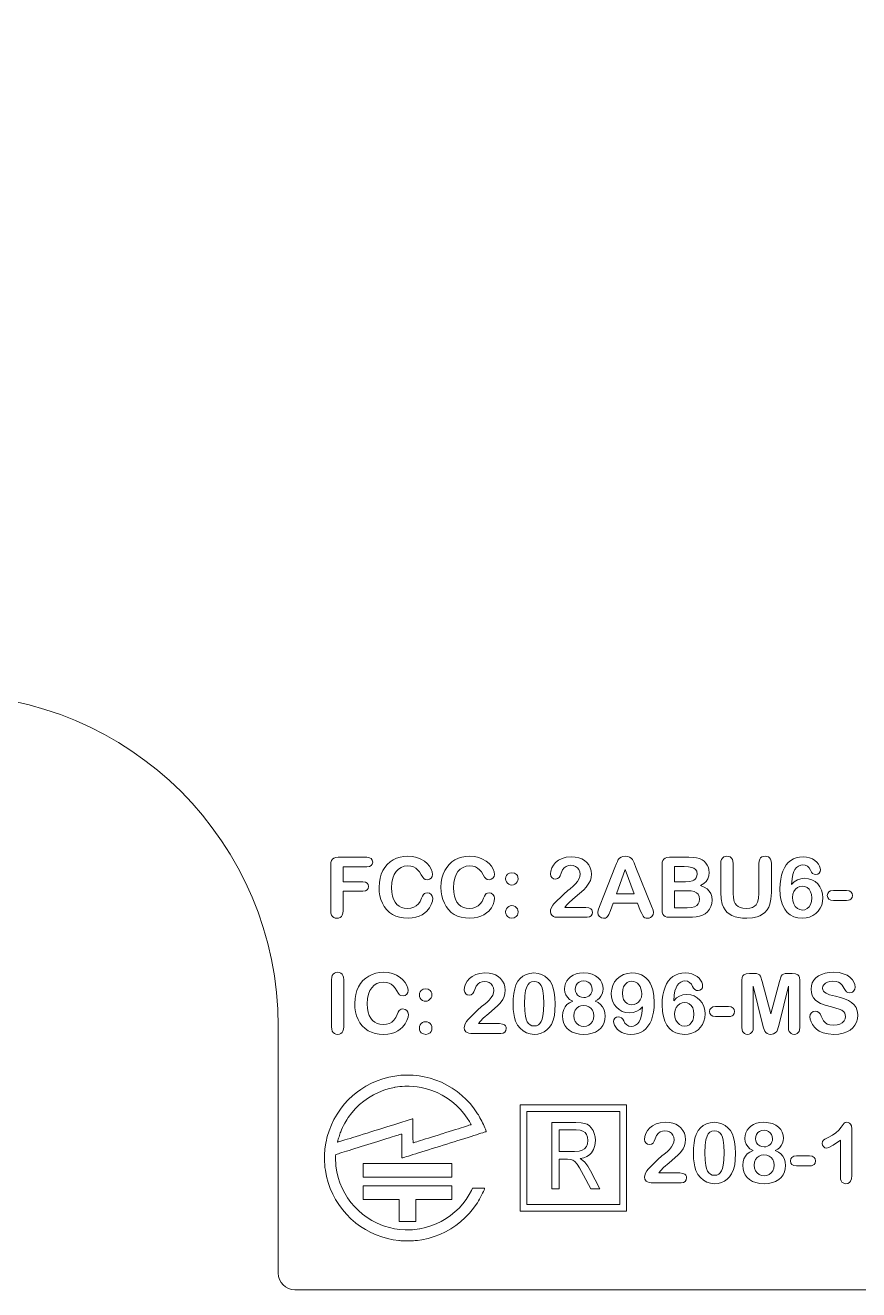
# Model space of a CAD drawing. Header units: millimetres. Extents: x 90 to 318, y -186 to -110.
# Drawn here: x 203.99 to 229.09, y -185.74 to -147.64 of the extents above; entities that cross this region are included whole.
import ezdxf

# ---------------------------------------------------------------- set-up
doc = ezdxf.new("R2010")
doc.units = ezdxf.units.MM
doc.layers.get('0').update_dxf_attribs({"linetype": 'CONTINUOUS', "lineweight": 20})
doc.layers.add('edge', color=6, linetype='CONTINUOUS', lineweight=20)

msp = doc.modelspace()

# ---------------------------------------------------------------- linework, layer by layer
for points in [[(214.28049, -172.996364), (213.564761, -172.996364), (213.564761, -173.446552), (214.162448, -173.446552), (214.240043, -173.457231), (214.289723, -173.48513), (214.321132, -173.52927), (214.332038, -173.587895), (214.320972, -173.646272), (214.289063, -173.690001), (214.239134, -173.717463), (214.162448, -173.72792), (213.564761, -173.72792), (213.564761, -174.317913), (213.558043, -174.392581), (213.540049, -174.447775), (213.512664, -174.488162), (213.474946, -174.518992), (213.431105, -174.537472), (213.379234, -174.543886), (213.326587, -174.5374), (213.28233, -174.518755), (213.244485, -174.487723), (213.217086, -174.447035), (213.199161, -174.392049), (213.192498, -174.318352), (213.192498, -172.934704), (213.198988, -172.859679), (213.216239, -172.804902), (213.246821, -172.761103), (213.290757, -172.731153), (213.345573, -172.714282), (213.419791, -172.707962), (214.28049, -172.707962), (214.361453, -172.718988), (214.412711, -172.747639), (214.445108, -172.792861), (214.456235, -172.851503), (214.44505, -172.911282), (214.412711, -172.956686), (214.361453, -172.985337)], [(216.263803, -173.941254), (216.253738, -174.028692), (216.221048, -174.128649), (216.167871, -174.225897), (216.086959, -174.326156), (216.022086, -174.385365), (215.944794, -174.437824), (215.853512, -174.483436), (215.756966, -174.516146), (215.647347, -174.536686), (215.522575, -174.543886), (215.383034, -174.536822), (215.2622, -174.516849), (215.149302, -174.482004), (215.049086, -174.432878), (214.958294, -174.367594), (214.873121, -174.282412), (214.807074, -174.192527), (214.750792, -174.09139), (214.706753, -173.982842), (214.674955, -173.866076), (214.656143, -173.744074), (214.649675, -173.611746), (214.65716, -173.46712), (214.678688, -173.337257), (214.713203, -173.220359), (214.762496, -173.109134), (214.823201, -173.010916), (214.895433, -172.924373), (214.979077, -172.848852), (215.071394, -172.786609), (215.173283, -172.737088), (215.281067, -172.70155), (215.393866, -172.680064), (215.512683, -172.672791), (215.657108, -172.682992), (215.786839, -172.712493), (215.90418, -172.760388), (216.013107, -172.825802), (216.099841, -172.89807), (216.167303, -172.977239), (216.220502, -173.066641), (216.249693, -173.147389), (216.258857, -173.221788), (216.247654, -173.281806), (216.213575, -173.334884), (216.163372, -173.371677), (216.104105, -173.383794), (216.038964, -173.374452), (215.996834, -173.349832), (215.962466, -173.30859), (215.917809, -173.233987), (215.865298, -173.148929), (215.809759, -173.083328), (215.751186, -173.034282), (215.684491, -172.998417), (215.606681, -172.976089), (215.515211, -172.968227), (215.407212, -172.979298), (215.313758, -173.01118), (215.231772, -173.063583), (215.159325, -173.138476), (215.104727, -173.225783), (215.063353, -173.332868), (215.036558, -173.463735), (215.026884, -173.623176), (215.034199, -173.762708), (215.054447, -173.877856), (215.085576, -173.972468), (215.131708, -174.05978), (215.186961, -174.128033), (215.251539, -174.179977), (215.325734, -174.217476), (215.408856, -174.240478), (215.502901, -174.24845), (215.604602, -174.239285), (215.691708, -174.213139), (215.767013, -174.170854), (215.831383, -174.11286), (215.885684, -174.037781), (215.929899, -173.942573), (215.957336, -173.875032), (215.98848, -173.82464), (216.015204, -173.800053), (216.051821, -173.784452), (216.101687, -173.778698), (216.163548, -173.790369), (216.215993, -173.825409), (216.251738, -173.877398)], [(218.127865, -173.941254), (218.117799, -174.028692), (218.08511, -174.128649), (218.031932, -174.225897), (217.951021, -174.326156), (217.886147, -174.385365), (217.808856, -174.437824), (217.717573, -174.483436), (217.621027, -174.516146), (217.511409, -174.536686), (217.386636, -174.543886), (217.247096, -174.536822), (217.126261, -174.516849), (217.013363, -174.482004), (216.913147, -174.432878), (216.822355, -174.367594), (216.737182, -174.282412), (216.671135, -174.192527), (216.614853, -174.09139), (216.570815, -173.982842), (216.539016, -173.866076), (216.520205, -173.744074), (216.513737, -173.611746), (216.521222, -173.46712), (216.542749, -173.337257), (216.577264, -173.220359), (216.626557, -173.109134), (216.687262, -173.010916), (216.759494, -172.924373), (216.843138, -172.848852), (216.935456, -172.786609), (217.037345, -172.737088), (217.145129, -172.70155), (217.257928, -172.680064), (217.376745, -172.672791), (217.521169, -172.682992), (217.6509, -172.712493), (217.768241, -172.760388), (217.877169, -172.825802), (217.963903, -172.89807), (218.031364, -172.977239), (218.084564, -173.066641), (218.113754, -173.147389), (218.122919, -173.221788), (218.111715, -173.281806), (218.077636, -173.334884), (218.027434, -173.371677), (217.968166, -173.383794), (217.903026, -173.374452), (217.860895, -173.349832), (217.826528, -173.30859), (217.78187, -173.233987), (217.729359, -173.148929), (217.673821, -173.083328), (217.615248, -173.034282), (217.548552, -172.998417), (217.470742, -172.976089), (217.379272, -172.968227), (217.271273, -172.979298), (217.177819, -173.01118), (217.095834, -173.063583), (217.023386, -173.138476), (216.968788, -173.225783), (216.927415, -173.332868), (216.90062, -173.463735), (216.890946, -173.623176), (216.898261, -173.762708), (216.918509, -173.877856), (216.949637, -173.972468), (216.99577, -174.05978), (217.051022, -174.128033), (217.1156, -174.179977), (217.189796, -174.217476), (217.272917, -174.240478), (217.366963, -174.24845), (217.468663, -174.239285), (217.555769, -174.213139), (217.631075, -174.170854), (217.695444, -174.11286), (217.749745, -174.037781), (217.79396, -173.942573), (217.821398, -173.875032), (217.852542, -173.82464), (217.879266, -173.800053), (217.915883, -173.784452), (217.965748, -173.778698), (218.02761, -173.790369), (218.080054, -173.825409), (218.115799, -173.877398)], [(220.24175, -174.220313), (220.877135, -174.220313), (220.966662, -174.231388), (221.025733, -174.26032), (221.054397, -174.290154), (221.07145, -174.325827), (221.07739, -174.36924), (221.067046, -174.42614), (221.036394, -174.473215), (220.987794, -174.504139), (220.912746, -174.51575), (220.007753, -174.51575), (219.947389, -174.509435), (219.899518, -174.491875), (219.861354, -174.463872), (219.821682, -174.406943), (219.808707, -174.341873), (219.81581, -174.294346), (219.84212, -174.223391), (219.878818, -174.1552), (219.915429, -174.107766), (220.210755, -173.815298), (220.334399, -173.705329), (220.39925, -173.65505), (220.493772, -173.581319), (220.566422, -173.511618), (220.626206, -173.437222), (220.667868, -173.36423), (220.694302, -173.288362), (220.702709, -173.216732), (220.693255, -173.142006), (220.66567, -173.077037), (220.621996, -173.022371), (220.564883, -172.981306), (220.498592, -172.955754), (220.425848, -172.947124), (220.350057, -172.956014), (220.284485, -172.981787), (220.226714, -173.024819), (220.175474, -173.087698), (220.134368, -173.188705), (220.101658, -173.265614), (220.068423, -173.316969), (220.024268, -173.350393), (219.959832, -173.362362), (219.901725, -173.351792), (219.855199, -173.320816), (219.824571, -173.273245), (219.813653, -173.207939), (219.822862, -173.122509), (219.852011, -173.029886), (219.899422, -172.942215), (219.966537, -172.861835), (220.05096, -172.794928), (220.159538, -172.740165), (220.28252, -172.706123), (220.433212, -172.693893), (220.558223, -172.701016), (220.664769, -172.721053), (220.755576, -172.752475), (220.837005, -172.799671), (220.90791, -172.861725), (220.966072, -172.936357), (221.010016, -173.022412), (221.037471, -173.11537), (221.046615, -173.211676), (221.03799, -173.312119), (221.012646, -173.404776), (220.970558, -173.491285), (220.890555, -173.607551), (220.815696, -173.688133), (220.551804, -173.910699), (220.383742, -174.056562), (220.298133, -174.145795)], [(222.139077, -172.680623), (222.195058, -172.702136), (222.242208, -172.735957), (222.278589, -172.777534), (222.331895, -172.875903), (222.386739, -173.015598), (222.857701, -174.178768), (222.902252, -174.304708), (222.913205, -174.373197), (222.900435, -174.433341), (222.859899, -174.49058), (222.82168, -174.520342), (222.779342, -174.537901), (222.731415, -174.543886), (222.68959, -174.539764), (222.656017, -174.528279), (222.62703, -174.509915), (222.603261, -174.486074), (222.557978, -174.404851), (222.516652, -174.30879), (222.431362, -174.086664), (221.703433, -174.086664), (221.618254, -174.313626), (221.566411, -174.436335), (221.531205, -174.496076), (221.503549, -174.521569), (221.465082, -174.537847), (221.412064, -174.543886), (221.346272, -174.531242), (221.287756, -174.492559), (221.246919, -174.436627), (221.233901, -174.375615), (221.246321, -174.298459), (221.286987, -174.188659), (221.437978, -173.805296), (221.748056, -173.018016), (221.795427, -172.896786), (221.825352, -172.829546), (221.854888, -172.778743), (221.891428, -172.736167), (221.938419, -172.702136), (221.994333, -172.680584), (222.066134, -172.672791)], [(224.105976, -172.712291), (224.205298, -172.724008), (224.29648, -172.747864), (224.375987, -172.785997), (224.436602, -172.829216), (224.490073, -172.882937), (224.533827, -172.944846), (224.565691, -173.01274), (224.585156, -173.085363), (224.591739, -173.162876), (224.580905, -173.266803), (224.549843, -173.355589), (224.498929, -173.43247), (224.426167, -173.499415), (224.327407, -173.556901), (224.440379, -173.603314), (224.52706, -173.659945), (224.591985, -173.726275), (224.638119, -173.803139), (224.666595, -173.892648), (224.676589, -173.997967), (224.667724, -174.097225), (224.641722, -174.188114), (224.598554, -174.27241), (224.540269, -174.346873), (224.470513, -174.40658), (224.387967, -174.452662), (224.301167, -174.481617), (224.197715, -174.501571), (224.086069, -174.511943), (223.947561, -174.51575), (223.396806, -174.51575), (223.318047, -174.508557), (223.26243, -174.489647), (223.223918, -174.461344), (223.196783, -174.421637), (223.178739, -174.365857), (223.171931, -174.288677), (223.171931, -174.234382), (223.171931, -173.446552), (223.171931, -172.935034), (223.178969, -172.856312), (223.197503, -172.800338), (223.225237, -172.761268), (223.26433, -172.73344), (223.319683, -172.71495), (223.396806, -172.707962), (223.980754, -172.707962)], [(224.940591, -173.76452), (224.940591, -172.897665), (224.947096, -172.824618), (224.964609, -172.769919), (224.991369, -172.729284), (225.028437, -172.698107), (225.072256, -172.679341), (225.124909, -172.672791), (225.179984, -172.679437), (225.224924, -172.698296), (225.262076, -172.729284), (225.288837, -172.769988), (225.30635, -172.824762), (225.312854, -172.897885), (225.312854, -173.785402), (225.322033, -173.929575), (225.346376, -174.036985), (225.374844, -174.099731), (225.414132, -174.151249), (225.464969, -174.193056), (225.524426, -174.222093), (225.602478, -174.241324), (225.704021, -174.24845), (225.81076, -174.240028), (225.893081, -174.21717), (225.956169, -174.182248), (226.003854, -174.135793), (226.049397, -174.055587), (226.080009, -173.944424), (226.091561, -173.792766), (226.091561, -172.897885), (226.098032, -172.823872), (226.115364, -172.769001), (226.14168, -172.728734), (226.1784, -172.697968), (226.222397, -172.679332), (226.275879, -172.672791), (226.329352, -172.679279), (226.373946, -172.697856), (226.411727, -172.728625), (226.439154, -172.768992), (226.457129, -172.823865), (226.463824, -172.897775), (226.463824, -173.765179), (226.452456, -173.968216), (226.422388, -174.119527), (226.386931, -174.209779), (226.335234, -174.2927), (226.265987, -174.36935), (226.196554, -174.424454), (226.120159, -174.468601), (226.035947, -174.502121), (225.898774, -174.532778), (225.72985, -174.543886), (225.591041, -174.538366), (225.472189, -174.522879), (225.370776, -174.498823), (225.274035, -174.462039), (225.192767, -174.41536), (225.124909, -174.359019), (225.068102, -174.291584), (225.021456, -174.211473), (224.985105, -174.116779), (224.952562, -173.961432)], [(227.52514, -172.701206), (227.61748, -172.722242), (227.699974, -172.756212), (227.776274, -172.802869), (227.836242, -172.854463), (227.882093, -172.911074), (227.917533, -172.974871), (227.937265, -173.033686), (227.943533, -173.088907), (227.934008, -173.138096), (227.904405, -173.183759), (227.860222, -173.21553), (227.804717, -173.226294), (227.754303, -173.217876), (227.706788, -173.192002), (227.668127, -173.151859), (227.640403, -173.09704), (227.604037, -173.029894), (227.551816, -172.978009), (227.486929, -172.944458), (227.411352, -172.933056), (227.34839, -172.942094), (227.283308, -172.970535), (227.224753, -173.014243), (227.175597, -173.071761), (227.140653, -173.137033), (227.110102, -173.229664), (227.085951, -173.357256), (227.070963, -173.528544), (227.154769, -173.447161), (227.247477, -173.389069), (227.350999, -173.353362), (227.469054, -173.341039), (227.583188, -173.352185), (227.686235, -173.384783), (227.779591, -173.437699), (227.860771, -173.50931), (227.926761, -173.596517), (227.976506, -173.699563), (228.007035, -173.811208), (228.017282, -173.928394), (228.008184, -174.041898), (227.981526, -174.14636), (227.937488, -174.243504), (227.877165, -174.331119), (227.80336, -174.404406), (227.714812, -174.464532), (227.616899, -174.508119), (227.509795, -174.534735), (227.391568, -174.543886), (227.25626, -174.532046), (227.137802, -174.497989), (227.033044, -174.44255), (226.942366, -174.366349), (226.865588, -174.267789), (226.802455, -174.143157), (226.759997, -174.008772), (226.743859, -173.914436), (226.732663, -173.848988), (226.72288, -173.659446), (226.728619, -173.504634), (226.745019, -173.366461), (226.771021, -173.24322), (226.809464, -173.123358), (226.855783, -173.022638), (226.909286, -172.938551), (226.974484, -172.863696), (227.0472, -172.803146), (227.128116, -172.755772), (227.215877, -172.721985), (227.313003, -172.701118), (227.421134, -172.693893)], [(218.461439, -173.357965), (218.468126, -173.301504), (218.486862, -173.256727), (218.517273, -173.220908), (218.578305, -173.184579), (218.651802, -173.172218), (218.723149, -173.184655), (218.783364, -173.221568), (218.813475, -173.257703), (218.831966, -173.302319), (218.838538, -173.357965), (218.832188, -173.402315), (218.812799, -173.444741), (218.778418, -173.486559), (218.735749, -173.519972), (218.692755, -173.538852), (218.648175, -173.545031), (218.599496, -173.538789), (218.556098, -173.520382), (218.516504, -173.488977), (218.485569, -173.448872), (218.467522, -173.405655)], [(221.801912, -173.805296), (222.330466, -173.805296), (222.063716, -173.07352)], [(223.544084, -173.446552), (223.875021, -173.446552), (224.002992, -173.439232), (224.084398, -173.421163), (224.129468, -173.399196), (224.166547, -173.36739), (224.196615, -173.324553), (224.219255, -173.271303), (224.22695, -173.211236), (224.21504, -173.128075), (224.182996, -173.0712), (224.131109, -173.033403), (224.065273, -173.011131), (223.970134, -172.995403), (223.836992, -172.989329), (223.544084, -172.989329)], [(223.544084, -174.234382), (223.932833, -174.234382), (224.060026, -174.224665), (224.152085, -174.199028), (224.217422, -174.16109), (224.262215, -174.111893), (224.289673, -174.04971), (224.299491, -173.97038), (224.288059, -173.88552), (224.256447, -173.822072), (224.204859, -173.774631), (224.138648, -173.743332), (224.046436, -173.721962), (223.920523, -173.713851), (223.544084, -173.713851)], [(227.099979, -173.914436), (227.110081, -174.021217), (227.138787, -174.111414), (227.185159, -174.18833), (227.248173, -174.250105), (227.318436, -174.285669), (227.398932, -174.297689), (227.475896, -174.286575), (227.542538, -174.253883), (227.601715, -174.197562), (227.644961, -174.126702), (227.672203, -174.040182), (227.681949, -173.934), (227.671935, -173.828153), (227.64414, -173.743527), (227.598672, -173.672366), (227.540935, -173.622077), (227.47221, -173.590709), (227.396514, -173.580202), (227.323358, -173.59007), (227.252533, -173.620209), (227.191209, -173.668563), (227.141964, -173.736163), (227.110913, -173.816869)], [(228.72213, -174.009288), (228.333491, -174.009288), (228.251187, -173.997799), (228.196434, -173.967302), (228.161227, -173.919466), (228.149283, -173.858712), (228.161027, -173.796741), (228.195225, -173.748912), (228.249272, -173.718458), (228.333491, -173.706817), (228.72213, -173.706817), (228.806331, -173.718462), (228.860286, -173.748912), (228.89457, -173.79675), (228.906338, -173.858712), (228.894802, -173.919621), (228.861055, -173.967302), (228.828255, -173.989335), (228.783237, -174.003856)], [(218.651802, -174.543886), (218.579378, -174.531176), (218.517823, -174.493328), (218.487123, -174.456218), (218.468191, -174.410047), (218.461439, -174.352095), (218.467479, -174.30297), (218.485222, -174.259305), (218.515295, -174.219654), (218.554097, -174.188696), (218.59784, -174.170338), (218.648175, -174.16404), (218.69847, -174.170229), (218.742802, -174.188355), (218.782704, -174.218994), (218.813869, -174.258405), (218.832261, -174.30225), (218.838538, -174.352095), (218.831887, -174.409296), (218.813163, -174.455338), (218.782704, -174.492778), (218.721992, -174.531136)], [(213.21459, -177.817803), (213.21459, -176.397665), (213.221156, -176.324667), (213.238845, -176.269965), (213.265918, -176.229284), (213.303359, -176.19802), (213.347037, -176.179293), (213.398908, -176.172791), (213.452381, -176.179279), (213.496975, -176.197856), (213.534756, -176.228625), (213.562187, -176.26899), (213.580159, -176.323831), (213.586853, -176.397665), (213.586853, -177.817803), (213.580176, -177.891642), (213.562214, -177.946735), (213.534756, -177.987503), (213.496934, -178.018599), (213.452341, -178.037344), (213.398908, -178.043886), (213.34793, -178.037382), (213.304431, -178.018532), (213.266577, -177.986843), (213.239104, -177.945704), (213.221212, -177.890748)], [(215.530488, -177.441254), (215.520423, -177.528692), (215.487734, -177.628649), (215.434556, -177.725897), (215.353644, -177.826156), (215.288771, -177.885365), (215.211479, -177.937824), (215.120197, -177.983436), (215.023651, -178.016146), (214.914032, -178.036686), (214.78926, -178.043886), (214.64972, -178.036822), (214.528885, -178.016849), (214.415987, -177.982004), (214.315771, -177.932878), (214.224979, -177.867594), (214.139806, -177.782412), (214.073759, -177.692527), (214.017477, -177.59139), (213.973438, -177.482842), (213.94164, -177.366076), (213.922829, -177.244074), (213.916361, -177.111746), (213.923846, -176.96712), (213.945373, -176.837257), (213.979888, -176.720359), (214.029181, -176.609134), (214.089886, -176.510916), (214.162118, -176.424373), (214.245762, -176.348852), (214.33808, -176.286609), (214.439969, -176.237088), (214.547752, -176.20155), (214.660551, -176.180064), (214.779368, -176.172791), (214.923793, -176.182992), (215.053524, -176.212493), (215.170865, -176.260388), (215.279793, -176.325802), (215.366527, -176.39807), (215.433988, -176.477239), (215.487188, -176.566641), (215.516378, -176.647389), (215.525543, -176.721788), (215.514339, -176.781806), (215.48026, -176.834884), (215.430058, -176.871677), (215.37079, -176.883794), (215.30565, -176.874452), (215.263519, -176.849832), (215.229152, -176.80859), (215.184494, -176.733987), (215.131983, -176.648929), (215.076444, -176.583328), (215.017872, -176.534282), (214.951176, -176.498417), (214.873366, -176.476089), (214.781896, -176.468227), (214.673897, -176.479298), (214.580443, -176.51118), (214.498457, -176.563583), (214.42601, -176.638476), (214.371412, -176.725783), (214.330038, -176.832868), (214.303244, -176.963735), (214.293569, -177.123176), (214.300885, -177.262708), (214.321133, -177.377856), (214.352261, -177.472468), (214.398393, -177.55978), (214.453646, -177.628033), (214.518224, -177.679977), (214.59242, -177.717476), (214.675541, -177.740478), (214.769586, -177.74845), (214.871287, -177.739285), (214.958393, -177.713139), (215.033698, -177.670854), (215.098068, -177.61286), (215.152369, -177.537781), (215.196584, -177.442573), (215.224022, -177.375032), (215.255166, -177.32464), (215.28189, -177.300053), (215.318507, -177.284452), (215.368372, -177.278698), (215.430234, -177.290369), (215.482678, -177.325409), (215.518423, -177.377398)], [(217.644374, -177.720313), (218.279759, -177.720313), (218.369286, -177.731388), (218.428357, -177.76032), (218.457021, -177.790154), (218.474074, -177.825827), (218.480014, -177.86924), (218.46967, -177.92614), (218.439018, -177.973215), (218.390418, -178.004139), (218.31537, -178.01575), (217.410377, -178.01575), (217.350013, -178.009435), (217.302141, -177.991875), (217.263978, -177.963872), (217.224305, -177.906943), (217.211331, -177.841873), (217.218434, -177.794346), (217.244743, -177.723391), (217.281442, -177.6552), (217.318053, -177.607766), (217.613379, -177.315298), (217.737023, -177.205329), (217.801874, -177.15505), (217.896396, -177.081319), (217.969046, -177.011618), (218.02883, -176.937222), (218.070492, -176.86423), (218.096926, -176.788362), (218.105333, -176.716732), (218.095879, -176.642006), (218.068294, -176.577037), (218.02462, -176.522371), (217.967507, -176.481306), (217.901216, -176.455754), (217.828472, -176.447124), (217.752681, -176.456014), (217.687109, -176.481787), (217.629338, -176.524819), (217.578098, -176.587698), (217.536992, -176.688705), (217.504281, -176.765614), (217.471047, -176.816969), (217.426891, -176.850393), (217.362456, -176.862362), (217.304349, -176.851792), (217.257823, -176.820816), (217.227195, -176.773245), (217.216277, -176.707939), (217.225486, -176.622509), (217.254635, -176.529886), (217.302046, -176.442215), (217.369161, -176.361835), (217.453584, -176.294928), (217.562161, -176.240165), (217.685143, -176.206123), (217.835836, -176.193893), (217.960847, -176.201016), (218.067393, -176.221053), (218.1582, -176.252475), (218.239628, -176.299671), (218.310534, -176.361725), (218.368696, -176.436357), (218.41264, -176.522412), (218.440095, -176.61537), (218.449239, -176.711676), (218.440614, -176.812119), (218.41527, -176.904776), (218.373182, -176.991285), (218.293179, -177.107551), (218.21832, -177.188133), (217.954428, -177.410699), (217.786366, -177.556562), (217.700757, -177.645795)], [(219.435971, -176.204584), (219.543936, -176.235329), (219.641544, -176.286333), (219.726385, -176.356449), (219.797724, -176.443784), (219.859375, -176.553516), (219.896906, -176.653882), (219.926426, -176.779868), (219.945986, -176.936363), (219.953128, -177.128782), (219.946426, -177.324574), (219.928398, -177.477744), (219.892797, -177.61838), (219.837064, -177.742845), (219.774454, -177.832937), (219.702086, -177.906627), (219.619334, -177.965521), (219.527593, -178.00884), (219.4292, -178.034981), (219.322469, -178.043886), (219.200537, -178.031959), (219.08899, -177.996887), (218.985377, -177.938263), (218.895285, -177.860011), (218.820658, -177.763497), (218.760942, -177.646125), (218.728261, -177.539816), (218.704778, -177.418832), (218.691589, -177.291827), (218.686973, -177.149774), (218.687996, -177.113944), (218.692171, -176.967677), (218.706647, -176.813452), (218.733047, -176.669616), (218.768306, -176.555825), (218.825938, -176.444874), (218.896516, -176.35611), (218.980431, -176.286547), (219.077067, -176.235932), (219.186828, -176.204754), (219.312687, -176.193893)], [(220.945973, -176.20406), (221.062552, -176.232362), (221.166458, -176.279106), (221.248189, -176.338424), (221.313462, -176.411281), (221.358428, -176.491308), (221.385307, -176.578634), (221.394368, -176.671999), (221.387218, -176.751373), (221.366317, -176.823409), (221.33172, -176.889619), (221.284949, -176.948144), (221.225761, -176.999052), (221.152458, -177.042613), (221.24389, -177.087986), (221.31941, -177.146477), (221.380457, -177.21797), (221.424154, -177.299581), (221.450431, -177.389942), (221.459545, -177.492691), (221.450964, -177.594123), (221.425782, -177.687511), (221.384037, -177.774499), (221.326743, -177.851762), (221.253625, -177.917539), (221.16257, -177.972445), (221.062873, -178.011151), (220.949209, -178.035388), (220.819103, -178.043886), (220.68399, -178.035281), (220.568026, -178.010942), (220.468273, -177.972445), (220.377191, -177.917569), (220.304515, -177.852214), (220.248015, -177.775818), (220.207004, -177.689667), (220.182192, -177.596655), (220.173716, -177.495109), (220.174506, -177.485767), (220.182886, -177.386633), (220.208897, -177.294514), (220.250591, -177.215734), (220.308326, -177.148095), (220.383938, -177.090409), (220.480583, -177.042613), (220.388697, -176.988229), (220.320822, -176.924824), (220.273211, -176.851891), (220.244108, -176.767536), (220.236093, -176.689584), (220.233946, -176.668701), (220.241394, -176.587844), (220.263674, -176.510328), (220.301431, -176.434924), (220.352425, -176.367769), (220.417785, -176.309424), (220.499487, -176.259509), (220.588748, -176.22386), (220.689678, -176.20165), (220.804375, -176.193893)], [(222.370144, -176.200691), (222.464405, -176.220313), (222.549515, -176.252035), (222.628398, -176.296633), (222.698214, -176.352683), (222.759771, -176.420966), (222.810503, -176.498037), (222.854334, -176.590161), (222.890673, -176.699586), (222.924378, -176.873734), (222.936396, -177.079542), (222.930593, -177.237118), (222.914133, -177.375563), (222.888255, -177.496978), (222.849829, -177.614802), (222.802891, -177.715394), (222.748011, -177.800877), (222.681555, -177.876894), (222.608208, -177.937446), (222.527313, -177.983876), (222.439731, -178.016645), (222.343018, -178.036884), (222.235614, -178.043886), (222.129948, -178.03658), (222.037467, -178.015699), (221.956115, -177.982227), (221.880957, -177.936075), (221.82133, -177.884885), (221.775204, -177.828574), (221.739452, -177.765103), (221.719543, -177.706473), (221.713215, -177.65129), (221.722826, -177.601095), (221.752343, -177.555889), (221.796481, -177.524547), (221.852031, -177.513904), (221.904523, -177.521828), (221.951169, -177.545448), (221.988858, -177.583462), (222.017554, -177.63964), (222.053209, -177.707096), (222.106031, -177.759441), (222.17172, -177.793373), (222.245396, -177.804724), (222.312466, -177.795869), (222.376518, -177.769003), (222.433316, -177.726329), (222.48225, -177.667557), (222.527497, -177.574327), (222.564186, -177.428637), (222.586884, -177.211653), (222.505178, -177.289991), (222.411029, -177.348161), (222.305971, -177.384328), (222.187694, -177.39674), (222.074486, -177.385332), (221.970403, -177.351678), (221.876201, -177.297516), (221.795867, -177.225722), (221.731092, -177.138728), (221.68266, -177.037007), (221.653057, -176.926852), (221.643093, -176.810594), (221.643818, -176.802571), (221.654319, -176.686339), (221.687606, -176.569563), (221.742088, -176.462573), (221.815101, -176.371617), (221.905298, -176.297305), (222.012388, -176.240825), (222.131047, -176.205953), (222.26518, -176.193893)], [(223.976389, -176.201206), (224.068729, -176.222242), (224.151223, -176.256212), (224.227524, -176.302869), (224.287491, -176.354463), (224.333343, -176.411074), (224.368782, -176.474871), (224.388514, -176.533686), (224.394782, -176.588907), (224.385257, -176.638096), (224.355654, -176.683759), (224.311472, -176.71553), (224.255966, -176.726294), (224.205552, -176.717876), (224.158037, -176.692002), (224.119376, -176.651859), (224.091652, -176.59704), (224.055287, -176.529894), (224.003065, -176.478009), (223.938178, -176.444458), (223.862601, -176.433056), (223.799639, -176.442094), (223.734557, -176.470535), (223.676002, -176.514243), (223.626846, -176.571761), (223.591902, -176.637033), (223.561352, -176.729664), (223.537201, -176.857256), (223.522212, -177.028544), (223.606018, -176.947161), (223.698726, -176.889069), (223.802248, -176.853362), (223.920303, -176.841039), (224.034437, -176.852185), (224.137484, -176.884783), (224.23084, -176.937699), (224.31202, -177.00931), (224.378011, -177.096517), (224.427755, -177.199563), (224.458284, -177.311208), (224.468531, -177.428394), (224.459433, -177.541898), (224.432775, -177.64636), (224.388737, -177.743504), (224.328414, -177.831119), (224.254609, -177.904406), (224.166061, -177.964532), (224.068148, -178.008119), (223.961044, -178.034735), (223.842817, -178.043886), (223.707509, -178.032046), (223.589051, -177.997989), (223.484293, -177.94255), (223.393616, -177.866349), (223.316838, -177.767789), (223.253704, -177.643157), (223.211246, -177.508772), (223.195108, -177.414436), (223.183912, -177.348988), (223.174129, -177.159446), (223.179868, -177.004634), (223.196268, -176.866461), (223.22227, -176.74322), (223.260713, -176.623358), (223.307032, -176.522638), (223.360536, -176.438551), (223.425734, -176.363696), (223.498449, -176.303146), (223.579365, -176.255772), (223.667126, -176.221985), (223.764252, -176.201118), (223.872383, -176.193893)], [(226.199382, -177.739108), (225.913838, -176.591325), (225.917355, -177.834069), (225.911316, -177.902188), (225.895054, -177.953255), (225.870204, -177.99124), (225.835815, -178.020248), (225.794866, -178.037757), (225.745347, -178.043886), (225.697442, -178.037904), (225.657042, -178.02067), (225.622359, -177.991899), (225.597275, -177.954318), (225.580801, -177.903188), (225.574658, -177.834289), (225.574658, -176.411404), (225.582991, -176.334516), (225.604632, -176.283154), (225.637306, -176.249947), (225.707114, -176.219391), (225.805577, -176.207962), (225.918784, -176.207962), (226.01435, -176.213571), (226.06848, -176.226756), (226.10921, -176.252684), (226.138053, -176.294021), (226.188941, -176.450751), (226.447448, -177.4218), (226.705954, -176.450751), (226.756732, -176.294021), (226.785643, -176.252672), (226.826305, -176.226756), (226.880545, -176.21357), (226.976221, -176.207962), (227.089318, -176.207962), (227.187862, -176.219398), (227.257589, -176.249947), (227.290327, -176.283164), (227.312003, -176.334528), (227.320347, -176.411404), (227.320347, -177.834289), (227.314306, -177.902407), (227.298041, -177.953432), (227.273196, -177.99135), (227.238787, -178.020229), (227.197464, -178.037736), (227.14713, -178.043886), (227.100075, -178.037874), (227.060055, -178.020471), (227.025351, -177.99124), (227.00019, -177.953209), (226.98375, -177.902139), (226.97765, -177.834069), (226.981167, -176.591325), (226.695623, -177.739108), (226.649351, -177.903752), (226.624292, -177.953177), (226.582416, -178.000142), (226.526684, -178.03216), (226.447558, -178.043886), (226.386162, -178.036493), (226.337428, -178.01575), (226.297148, -177.983513), (226.267416, -177.944089), (226.228288, -177.848028)], [(229.065377, -177.46939), (229.055731, -177.576407), (229.027458, -177.674196), (228.980527, -177.764717), (228.916804, -177.844233), (228.835084, -177.912475), (228.732681, -177.969807), (228.621579, -178.009783), (228.493715, -178.035001), (228.34624, -178.043886), (228.169976, -178.031475), (228.024469, -177.996895), (227.904295, -177.94288), (227.826853, -177.888791), (227.760069, -177.824176), (227.703161, -177.74823), (227.658775, -177.664423), (227.63379, -177.585898), (227.625785, -177.511046), (227.63758, -177.44816), (227.672936, -177.394982), (227.725912, -177.358946), (227.792847, -177.346622), (227.847799, -177.356174), (227.892755, -177.384211), (227.928978, -177.428227), (227.962217, -177.495109), (227.999124, -177.576381), (228.035966, -177.638101), (228.082639, -177.68946), (228.147414, -177.732513), (228.225958, -177.759369), (228.336349, -177.769553), (228.441428, -177.760444), (228.527284, -177.735011), (228.597713, -177.694814), (228.654745, -177.639238), (228.687186, -177.578075), (228.69806, -177.508738), (228.69171, -177.452031), (228.673646, -177.404931), (228.644094, -177.365306), (228.58352, -177.317464), (228.50396, -177.280786), (228.272931, -177.218248), (228.087064, -177.166486), (227.94661, -177.111526), (227.863566, -177.064784), (227.794438, -177.00912), (227.737673, -176.944244), (227.695618, -176.87004), (227.669495, -176.783223), (227.660297, -176.680791), (227.669605, -176.583373), (227.696834, -176.495201), (227.742069, -176.414261), (227.803022, -176.344137), (227.880882, -176.284543), (227.978374, -176.235329), (228.083202, -176.201606), (228.203374, -176.180296), (228.341294, -176.172791), (228.50151, -176.183887), (228.629586, -176.214336), (228.74342, -176.263968), (228.83171, -176.324575), (228.903103, -176.397134), (228.949422, -176.469106), (228.977726, -176.545392), (228.986682, -176.617044), (228.975096, -176.679836), (228.939531, -176.737065), (228.905256, -176.766943), (228.866613, -176.784486), (228.822038, -176.790481), (228.763524, -176.781885), (228.724658, -176.758937), (228.692719, -176.7212), (228.652887, -176.656282), (228.597336, -176.562828), (228.535834, -176.497023), (228.486916, -176.467723), (228.416304, -176.44774), (228.316675, -176.44009), (228.224951, -176.447635), (228.150858, -176.468558), (228.090921, -176.50131), (228.041697, -176.546941), (228.014382, -176.595196), (228.005412, -176.648038), (228.012807, -176.697864), (228.034318, -176.739483), (228.067822, -176.774626), (228.114332, -176.806088), (228.218196, -176.850052), (228.392622, -176.896653), (228.54124, -176.935084), (228.669044, -176.975458), (228.786599, -177.024715), (228.88018, -177.080531), (228.957873, -177.150589), (229.016357, -177.237152), (229.042695, -177.302165), (229.059428, -177.378832)], [(215.864063, -176.857965), (215.87075, -176.801504), (215.889485, -176.756727), (215.919897, -176.720908), (215.980929, -176.684579), (216.054426, -176.672218), (216.125773, -176.684655), (216.185987, -176.721568), (216.216098, -176.757703), (216.234589, -176.802319), (216.241162, -176.857965), (216.234811, -176.902315), (216.215423, -176.944741), (216.181041, -176.986559), (216.138373, -177.019972), (216.095379, -177.038852), (216.050799, -177.045031), (216.00212, -177.038789), (215.958722, -177.020382), (215.919128, -176.988977), (215.888193, -176.948872), (215.870146, -176.905655)], [(219.032198, -177.113944), (219.039709, -177.335278), (219.059126, -177.493241), (219.083131, -177.589828), (219.11357, -177.662379), (219.149142, -177.715697), (219.195737, -177.757031), (219.25173, -177.781929), (219.320051, -177.790655), (219.390697, -177.781525), (219.447837, -177.755588), (219.494696, -177.71262), (219.530359, -177.657411), (219.560374, -177.584055), (219.583503, -177.488295), (219.601993, -177.330599), (219.609222, -177.104052), (219.601707, -176.888738), (219.582294, -176.735306), (219.558319, -176.641701), (219.527863, -176.571369), (219.492168, -176.519664), (219.445733, -176.479977), (219.388635, -176.455721), (219.317633, -176.447124), (219.243339, -176.45742), (219.183404, -176.486804), (219.134289, -176.536082), (219.094956, -176.6099), (219.063424, -176.721306), (219.040925, -176.88425)], [(220.558179, -176.689584), (220.56634, -176.756099), (220.589994, -176.813231), (220.62962, -176.863241), (220.681005, -176.90121), (220.741639, -176.924365), (220.814157, -176.932484), (220.869519, -176.927744), (220.917912, -176.914129), (220.96165, -176.891933), (220.997926, -176.863241), (221.027323, -176.827827), (221.049363, -176.785975), (221.062919, -176.739591), (221.067608, -176.687166), (221.05937, -176.617585), (221.035405, -176.556924), (220.996872, -176.505449), (220.945169, -176.466139), (220.883705, -176.441574), (220.811629, -176.433056), (220.738609, -176.441495), (220.678311, -176.465488), (220.627861, -176.504827), (220.589626, -176.55638), (220.566336, -176.617092)], [(221.977217, -176.802571), (221.987035, -176.908185), (222.014324, -176.993015), (222.057451, -177.061407), (222.116337, -177.115306), (222.182988, -177.146819), (222.260234, -177.157578), (222.33332, -177.147815), (222.404105, -177.11801), (222.465846, -177.070106), (222.515993, -177.002935), (222.547939, -176.922393), (222.559187, -176.824663), (222.553358, -176.743567), (222.536546, -176.671229), (222.508981, -176.604765), (222.473238, -176.54967), (222.428357, -176.50383), (222.375968, -176.469326), (222.317373, -176.447487), (222.25287, -176.44009), (222.180687, -176.450888), (222.116392, -176.48308), (222.057451, -176.539338), (222.014268, -176.609595), (221.986998, -176.695952)], [(223.551228, -177.414436), (223.56133, -177.521217), (223.590036, -177.611414), (223.636408, -177.68833), (223.699422, -177.750105), (223.769685, -177.785669), (223.850181, -177.797689), (223.927145, -177.786575), (223.993787, -177.753883), (224.052964, -177.697562), (224.09621, -177.626702), (224.123452, -177.540182), (224.133198, -177.434), (224.123185, -177.328153), (224.095389, -177.243527), (224.049922, -177.172366), (223.992184, -177.122077), (223.923459, -177.090709), (223.847763, -177.080202), (223.774607, -177.09007), (223.703782, -177.120209), (223.642459, -177.168563), (223.593213, -177.236163), (223.562162, -177.316869)], [(220.517622, -177.485767), (220.527839, -177.576659), (220.557079, -177.653269), (220.60408, -177.717812), (220.664681, -177.765266), (220.73607, -177.794702), (220.816575, -177.804724), (220.898089, -177.794509), (220.969679, -177.764607), (221.030126, -177.716596), (221.076621, -177.65151), (221.105461, -177.574355), (221.115529, -177.483239), (221.105395, -177.392582), (221.076621, -177.317606), (221.029837, -177.255216), (220.967261, -177.209345), (220.893419, -177.181286), (220.809211, -177.171646), (220.729951, -177.181098), (220.66153, -177.208498), (220.601373, -177.254298), (220.556155, -177.314324), (220.52782, -177.389964)], [(225.173379, -177.509288), (224.78474, -177.509288), (224.702436, -177.497799), (224.647683, -177.467302), (224.612477, -177.419466), (224.600532, -177.358712), (224.612276, -177.296741), (224.646474, -177.248912), (224.700521, -177.218458), (224.78474, -177.206817), (225.173379, -177.206817), (225.257581, -177.218462), (225.311535, -177.248912), (225.345819, -177.29675), (225.357587, -177.358712), (225.346051, -177.419621), (225.312305, -177.467302), (225.279505, -177.489335), (225.234486, -177.503856)], [(216.054426, -178.043886), (215.982002, -178.031176), (215.920447, -177.993328), (215.889747, -177.956218), (215.870815, -177.910047), (215.864063, -177.852095), (215.870102, -177.80297), (215.887846, -177.759305), (215.917919, -177.719654), (215.956721, -177.688696), (216.000464, -177.670338), (216.050799, -177.66404), (216.101094, -177.670229), (216.145426, -177.688355), (216.185328, -177.718994), (216.216493, -177.758405), (216.234885, -177.80225), (216.241162, -177.852095), (216.234511, -177.909296), (216.215787, -177.955338), (216.185328, -177.992778), (216.124616, -178.031136)], [(215.672051, -179.274057), (215.85692, -179.293332), (216.00393, -179.318692), (216.182704, -179.362157), (216.357265, -179.41876), (216.526878, -179.487987), (216.690812, -179.56932), (216.848332, -179.662244), (216.998705, -179.766241), (217.141198, -179.880796), (217.275077, -180.005393), (217.399611, -180.139515), (217.514064, -180.282646), (217.617705, -180.434269), (217.640297, -180.470888), (217.663504, -180.510803), (217.688396, -180.556325), (217.714255, -180.605876), (217.740361, -180.65788), (217.765994, -180.710758), (217.790436, -180.762934), (217.812965, -180.812831), (217.832864, -180.858871), (217.849413, -180.899477), (217.861892, -180.933072), (217.869581, -180.958078), (217.871762, -180.972918), (217.870676, -180.975935), (217.863644, -180.978391), (217.84395, -180.984792), (217.812401, -180.994887), (217.769804, -181.008423), (217.716966, -181.025147), (217.654692, -181.044807), (217.58379, -181.067151), (217.505066, -181.091926), (217.419327, -181.11888), (217.327379, -181.147761), (217.230029, -181.178316), (217.128084, -181.210293), (217.02235, -181.24344), (216.913634, -181.277503), (216.802743, -181.312232), (216.690482, -181.347373), (216.577659, -181.382674), (216.465081, -181.417882), (216.353553, -181.452746), (216.243883, -181.487013), (216.136877, -181.520431), (216.033342, -181.552746), (215.934084, -181.583708), (215.83991, -181.613063), (215.751627, -181.640559), (215.670041, -181.665944), (215.595959, -181.688965), (215.530187, -181.709371), (215.473532, -181.726908), (215.426801, -181.741324), (215.3908, -181.752367), (215.366337, -181.759785), (215.354216, -181.763325), (215.353235, -181.76357), (215.337365, -181.766867), (215.337365, -181.406311), (215.337291, -181.321766), (215.337054, -181.250432), (215.336634, -181.191413), (215.336009, -181.143816), (215.335158, -181.106743), (215.334059, -181.079301), (215.332692, -181.060594), (215.331034, -181.049726), (215.329066, -181.045802), (215.328796, -181.045756), (215.320801, -181.047824), (215.300296, -181.05384), (215.268192, -181.063518), (215.225401, -181.076573), (215.172833, -181.092718), (215.1114, -181.11167), (215.042013, -181.133143), (214.965584, -181.15685), (214.883023, -181.182508), (214.795243, -181.209831), (214.703153, -181.238533), (214.607666, -181.26833), (214.509692, -181.298935), (214.410144, -181.330064), (214.309931, -181.361432), (214.209966, -181.392752), (214.11116, -181.42374), (214.014423, -181.454111), (213.920668, -181.483578), (213.830805, -181.511858), (213.745745, -181.538664), (213.666401, -181.563711), (213.593683, -181.586714), (213.528502, -181.607388), (213.47177, -181.625447), (213.424397, -181.640606), (213.387296, -181.652579), (213.361377, -181.661083), (213.347552, -181.66583), (213.34545, -181.666714), (213.342741, -181.676394), (213.340893, -181.697869), (213.339866, -181.728855), (213.339622, -181.767069), (213.340121, -181.810226), (213.341323, -181.856043), (213.343191, -181.902237), (213.345684, -181.946523), (213.348763, -181.986618), (213.351379, -182.012098), (213.378672, -182.185373), (213.418928, -182.353861), (213.471692, -182.517002), (213.536512, -182.674232), (213.612934, -182.824989), (213.700504, -182.96871), (213.798769, -183.104833), (213.907275, -183.232795), (214.025568, -183.352034), (214.153196, -183.461986), (214.289704, -183.562091), (214.434639, -183.651784), (214.587547, -183.730503), (214.747975, -183.797686), (214.808345, -183.819233), (214.96303, -183.865795), (215.11775, -183.899762), (215.275021, -183.921544), (215.437358, -183.931551), (215.503124, -183.93235), (215.585021, -183.931363), (215.657602, -183.928335), (215.725564, -183.922879), (215.7936, -183.914611), (215.866406, -183.903145), (215.873438, -183.901928), (216.042141, -183.865545), (216.206307, -183.816213), (216.365249, -183.754439), (216.518281, -183.680732), (216.664714, -183.5956), (216.803862, -183.49955), (216.935038, -183.39309), (217.057554, -183.276729), (217.170724, -183.150975), (217.273861, -183.016336), (217.366276, -182.873319), (217.43494, -182.747436), (217.467692, -182.68219), (217.647964, -182.68219), (217.828235, -182.68219), (217.823221, -182.698061), (217.810023, -182.733924), (217.790431, -182.779236), (217.765697, -182.831588), (217.73707, -182.888573), (217.705802, -182.947782), (217.673142, -183.006808), (217.640341, -183.063242), (217.608649, -183.114675), (217.599656, -183.128601), (217.489992, -183.283738), (217.370669, -183.428763), (217.242156, -183.563383), (217.104926, -183.687302), (216.959448, -183.800227), (216.806194, -183.901864), (216.645634, -183.991918), (216.47824, -184.070096), (216.304482, -184.136103), (216.124831, -184.189645), (215.939757, -184.230429), (215.801453, -184.251981), (215.772274, -184.254932), (215.732873, -184.257735), (215.685798, -184.260318), (215.633594, -184.262606), (215.578809, -184.264526), (215.523989, -184.266005), (215.47168, -184.26697), (215.424429, -184.267346), (215.384782, -184.267061), (215.355287, -184.266041), (215.344418, -184.265153), (215.32715, -184.263303), (215.299999, -184.260534), (215.267127, -184.257266), (215.242141, -184.254829), (215.071317, -184.231481), (214.900194, -184.194762), (214.730283, -184.145293), (214.563094, -184.083695), (214.400138, -184.010587), (214.242926, -183.926591), (214.09297, -183.832325), (213.951779, -183.728411), (213.943152, -183.721507), (213.799729, -183.597289), (213.667235, -183.464302), (213.545916, -183.322988), (213.43602, -183.173794), (213.337792, -183.017163), (213.251479, -182.853539), (213.177328, -182.683367), (213.115585, -182.507092), (213.066498, -182.325157), (213.030312, -182.138007), (213.018749, -182.055794), (213.014296, -182.010156), (213.010792, -181.95395), (213.008254, -181.890137), (213.006698, -181.821676), (213.006142, -181.751527), (213.006601, -181.682652), (213.008092, -181.61801), (213.010633, -181.560562), (213.014239, -181.513267), (213.015627, -181.500713), (213.045578, -181.310735), (213.051726, -181.284155), (213.088341, -181.125864), (213.143629, -180.946579), (213.211153, -180.773359), (213.290626, -180.606683), (213.381759, -180.447029), (213.484266, -180.294877), (213.597857, -180.150705), (213.722245, -180.014993), (213.857142, -179.888218), (214.002259, -179.770861), (214.096204, -179.703743), (214.254854, -179.604126), (214.419291, -179.517139), (214.588798, -179.442927), (214.762656, -179.381635), (214.940146, -179.333409), (215.12055, -179.298393), (215.303147, -179.276732), (215.487221, -179.268572)], [(213.399603, -181.284155), (213.399758, -181.290062), (213.406755, -181.288372), (213.426513, -181.282681), (213.45833, -181.273206), (213.501505, -181.260162), (213.555337, -181.243767), (213.619124, -181.224235), (213.692165, -181.201784), (213.773759, -181.176629), (213.863205, -181.148987), (213.9598, -181.119073), (214.062844, -181.087106), (214.171635, -181.053299), (214.285472, -181.01787), (214.403654, -180.981035), (214.523715, -180.943561), (214.645665, -180.905471), (214.764056, -180.868497), (214.878178, -180.832858), (214.987322, -180.798776), (215.090778, -180.766473), (215.187839, -180.736169), (215.277795, -180.708086), (215.359936, -180.682446), (215.433555, -180.65947), (215.497941, -180.639378), (215.552386, -180.622393), (215.596181, -180.608736), (215.628616, -180.598628), (215.648984, -180.59229), (215.65654, -180.589953), (215.659286, -180.589784), (215.661593, -180.591771), (215.663499, -180.597029), (215.665042, -180.606671), (215.666259, -180.621812), (215.66719, -180.643566), (215.667872, -180.673047), (215.668343, -180.711369), (215.668641, -180.759646), (215.668806, -180.818992), (215.668873, -180.890521), (215.668884, -180.950812), (215.668948, -181.034795), (215.669157, -181.105613), (215.669533, -181.164206), (215.670099, -181.211516), (215.670879, -181.248484), (215.671895, -181.276051), (215.673169, -181.295158), (215.674726, -181.306746), (215.676588, -181.311756), (215.677701, -181.312069), (215.685405, -181.309604), (215.70577, -181.303187), (215.73799, -181.293071), (215.781258, -181.279507), (215.83477, -181.262748), (215.89772, -181.243045), (215.969301, -181.220651), (216.048708, -181.195818), (216.135135, -181.168798), (216.227777, -181.139842), (216.325828, -181.109204), (216.428481, -181.077135), (216.534932, -181.043886), (216.552347, -181.038448), (216.659167, -181.005043), (216.762199, -180.972734), (216.860646, -180.941774), (216.953713, -180.912418), (217.040604, -180.884919), (217.120525, -180.859531), (217.19268, -180.836508), (217.256273, -180.816105), (217.310509, -180.798574), (217.354593, -180.784169), (217.387728, -180.773146), (217.409121, -180.765757), (217.417975, -180.762257), (217.418176, -180.762064), (217.414555, -180.752071), (217.40456, -180.732464), (217.389494, -180.705465), (217.370659, -180.673295), (217.349357, -180.638178), (217.326892, -180.602334), (217.304564, -180.567986), (217.303317, -180.566111), (217.201817, -180.426298), (217.089897, -180.295643), (216.968284, -180.174662), (216.837707, -180.063867), (216.698891, -179.963773), (216.552565, -179.874895), (216.399457, -179.797746), (216.240292, -179.73284), (216.075799, -179.680691), (216.035671, -179.670147), (215.914, -179.642678), (215.796633, -179.62322), (215.678487, -179.611152), (215.554479, -179.605853), (215.506651, -179.605483), (215.421943, -179.606565), (215.346195, -179.609991), (215.274389, -179.616198), (215.201506, -179.625626), (215.122529, -179.638713), (215.118703, -179.639404), (214.950865, -179.676885), (214.787341, -179.727522), (214.628851, -179.790825), (214.476114, -179.86631), (214.32985, -179.953488), (214.190779, -180.051872), (214.059621, -180.160975), (213.937096, -180.280311), (213.823923, -180.409391), (213.720822, -180.54773), (213.676253, -180.615486), (213.647066, -180.664441), (213.61494, -180.72294), (213.581715, -180.787253), (213.54923, -180.853651), (213.519326, -180.918404), (213.493841, -180.977784), (213.479669, -181.014015), (213.46762, -181.047973), (213.454828, -181.086458), (213.441956, -181.127178), (213.429667, -181.167844), (213.418624, -181.206165), (213.409491, -181.239851), (213.402929, -181.266611)], [(222.103125, -180.16875), (222.103125, -183.36875), (218.903125, -183.36875), (218.903125, -180.16875)], [(221.903125, -180.36875), (221.903125, -183.16875), (219.103125, -183.16875), (219.103125, -180.36875)], [(220.731901, -180.705611), (220.840696, -180.725542), (220.915774, -180.753844), (220.982066, -180.797866), (221.041366, -180.858993), (221.094071, -180.940079), (221.132096, -181.029375), (221.155624, -181.129442), (221.163802, -181.242329), (221.149581, -181.389131), (221.109606, -181.509687), (221.045589, -181.609426), (220.982312, -181.671331), (220.905502, -181.721853), (220.813031, -181.761089), (220.702061, -181.788212), (220.786016, -181.845492), (220.841402, -181.898121), (220.932018, -182.018525), (221.012249, -182.153599), (221.299113, -182.69875), (221.025805, -182.69875), (220.807208, -182.283537), (220.685019, -182.060991), (220.615233, -181.953687), (220.54752, -181.878047), (220.48957, -181.837671), (220.422084, -181.816214), (220.319577, -181.807752), (220.068129, -181.807752), (220.068129, -182.69875), (219.850875, -182.69875), (219.850875, -181.573278), (219.850875, -180.697912), (220.579085, -180.697912)], [(220.068129, -181.573278), (220.535365, -181.573278), (220.678516, -181.562735), (220.76764, -181.536764), (220.838351, -181.489991), (220.893303, -181.421726), (220.927809, -181.338279), (220.939831, -181.23891), (220.929162, -181.142487), (220.899269, -181.065196), (220.851049, -181.002727), (220.78659, -180.957109), (220.70083, -180.927626), (220.587267, -180.916754), (220.068129, -180.916754)], [(223.075092, -182.220313), (223.710478, -182.220313), (223.800005, -182.231388), (223.859075, -182.26032), (223.88774, -182.290154), (223.904793, -182.325827), (223.910733, -182.36924), (223.900388, -182.42614), (223.869737, -182.473215), (223.821137, -182.504139), (223.746089, -182.51575), (222.841096, -182.51575), (222.780731, -182.509435), (222.73286, -182.491875), (222.694696, -182.463872), (222.655024, -182.406943), (222.64205, -182.341873), (222.649153, -182.294346), (222.675462, -182.223391), (222.712161, -182.1552), (222.748772, -182.107766), (223.044098, -181.815298), (223.167742, -181.705329), (223.232592, -181.65505), (223.327115, -181.581319), (223.399764, -181.511618), (223.459549, -181.437222), (223.501211, -181.36423), (223.527645, -181.288362), (223.536052, -181.216732), (223.526598, -181.142006), (223.499012, -181.077037), (223.455339, -181.022371), (223.398226, -180.981306), (223.331935, -180.955754), (223.25919, -180.947124), (223.1834, -180.956014), (223.117828, -180.981787), (223.060057, -181.024819), (223.008817, -181.087698), (222.967711, -181.188705), (222.935, -181.265614), (222.901765, -181.316969), (222.85761, -181.350393), (222.793175, -181.362362), (222.735068, -181.351792), (222.688541, -181.320816), (222.657914, -181.273245), (222.646996, -181.207939), (222.656205, -181.122509), (222.685354, -181.029886), (222.732764, -180.942215), (222.79988, -180.861835), (222.884302, -180.794928), (222.99288, -180.740165), (223.115862, -180.706123), (223.266554, -180.693893), (223.391566, -180.701016), (223.498111, -180.721053), (223.588918, -180.752475), (223.670347, -180.799671), (223.741253, -180.861725), (223.799415, -180.936357), (223.843358, -181.022412), (223.870814, -181.11537), (223.879958, -181.211676), (223.871333, -181.312119), (223.845989, -181.404776), (223.803901, -181.491285), (223.723898, -181.607551), (223.649039, -181.688133), (223.385146, -181.910699), (223.217085, -182.056562), (223.131476, -182.145795)], [(224.86669, -180.704584), (224.974655, -180.735329), (225.072263, -180.786333), (225.157104, -180.856449), (225.228443, -180.943784), (225.290094, -181.053516), (225.327625, -181.153882), (225.357144, -181.279868), (225.376705, -181.436363), (225.383847, -181.628782), (225.377145, -181.824574), (225.359117, -181.977744), (225.323516, -182.11838), (225.267783, -182.242845), (225.205172, -182.332937), (225.132805, -182.406627), (225.050052, -182.465521), (224.958312, -182.50884), (224.859919, -182.534981), (224.753187, -182.543886), (224.631256, -182.531959), (224.519709, -182.496887), (224.416096, -182.438263), (224.326004, -182.360011), (224.251376, -182.263497), (224.191661, -182.146125), (224.15898, -182.039816), (224.135497, -181.918832), (224.122308, -181.791827), (224.117692, -181.649774), (224.118715, -181.613944), (224.12289, -181.467677), (224.137366, -181.313452), (224.163765, -181.169616), (224.199025, -181.055825), (224.256656, -180.944874), (224.327234, -180.85611), (224.41115, -180.786547), (224.507786, -180.735932), (224.617547, -180.704754), (224.743405, -180.693893)], [(224.462917, -181.613944), (224.470428, -181.835278), (224.489845, -181.993241), (224.51385, -182.089828), (224.544289, -182.162379), (224.57986, -182.215697), (224.626456, -182.257031), (224.682448, -182.281929), (224.750769, -182.290655), (224.821416, -182.281525), (224.878555, -182.255588), (224.925415, -182.21262), (224.961077, -182.157411), (224.991093, -182.084055), (225.014222, -181.988295), (225.032712, -181.830599), (225.039941, -181.604052), (225.032426, -181.388738), (225.013013, -181.235306), (224.989037, -181.141701), (224.958582, -181.071369), (224.922887, -181.019664), (224.876452, -180.979977), (224.819353, -180.955721), (224.748351, -180.947124), (224.674058, -180.95742), (224.614123, -180.986804), (224.565008, -181.036082), (224.525675, -181.1099), (224.494143, -181.221306), (224.471643, -181.38425)], [(226.376692, -180.70406), (226.493271, -180.732362), (226.597177, -180.779106), (226.678908, -180.838424), (226.744181, -180.911281), (226.789147, -180.991308), (226.816026, -181.078634), (226.825087, -181.171999), (226.817936, -181.251373), (226.797036, -181.323409), (226.762439, -181.389619), (226.715668, -181.448144), (226.65648, -181.499052), (226.583177, -181.542613), (226.674608, -181.587986), (226.750129, -181.646477), (226.811176, -181.71797), (226.854873, -181.799581), (226.881149, -181.889942), (226.890263, -181.992691), (226.881683, -182.094123), (226.856501, -182.187511), (226.814756, -182.274499), (226.757461, -182.351762), (226.684343, -182.417539), (226.593288, -182.472445), (226.493592, -182.511151), (226.379927, -182.535388), (226.249822, -182.543886), (226.114708, -182.535281), (225.998745, -182.510942), (225.898992, -182.472445), (225.80791, -182.417569), (225.735234, -182.352214), (225.678733, -182.275818), (225.637723, -182.189667), (225.61291, -182.096655), (225.604435, -181.995109), (225.605225, -181.985767), (225.613605, -181.886633), (225.639616, -181.794514), (225.68131, -181.715734), (225.739045, -181.648095), (225.814657, -181.590409), (225.911301, -181.542613), (225.819415, -181.488229), (225.751541, -181.424824), (225.703929, -181.351891), (225.674827, -181.267536), (225.666812, -181.189584), (225.664665, -181.168701), (225.672113, -181.087844), (225.694392, -181.010328), (225.732149, -180.934924), (225.783144, -180.867769), (225.848504, -180.809424), (225.930206, -180.759509), (226.019467, -180.72386), (226.120397, -180.70165), (226.235094, -180.693893)], [(225.988897, -181.189584), (225.997059, -181.256099), (226.020713, -181.313231), (226.060338, -181.363241), (226.111724, -181.40121), (226.172358, -181.424365), (226.244876, -181.432484), (226.300238, -181.427744), (226.34863, -181.414129), (226.392368, -181.391933), (226.428644, -181.363241), (226.458042, -181.327827), (226.480082, -181.285975), (226.493638, -181.239591), (226.498327, -181.187166), (226.490089, -181.117585), (226.466123, -181.056924), (226.427591, -181.005449), (226.375888, -180.966139), (226.314424, -180.941574), (226.242348, -180.933056), (226.169327, -180.941495), (226.10903, -180.965488), (226.05858, -181.004827), (226.020344, -181.05638), (225.997055, -181.117092)], [(228.5422, -182.341543), (228.5422, -181.232119), (228.324629, -181.384861), (228.196089, -181.451514), (228.125204, -181.467655), (228.075674, -181.457377), (228.031012, -181.425449), (228.000199, -181.379454), (227.990126, -181.32752), (228.000846, -181.270011), (228.030242, -181.232888), (228.078699, -181.202209), (228.170377, -181.155732), (228.309038, -181.080756), (228.407561, -181.008564), (228.491346, -180.926677), (228.565171, -180.835456), (228.655406, -180.716754), (228.682969, -180.700641), (228.7363, -180.693893), (228.778417, -180.699759), (228.813554, -180.716718), (228.843461, -180.745441), (228.872787, -180.803635), (228.883688, -180.886674), (228.883688, -182.293403), (228.874566, -182.395487), (228.851104, -182.463993), (228.816824, -182.508376), (228.771596, -182.534581), (228.71168, -182.543886), (228.662961, -182.537908), (228.622617, -182.520829), (228.588691, -182.492559), (228.564083, -182.455519), (228.5481, -182.406382)], [(225.948341, -181.985767), (225.958557, -182.076659), (225.987798, -182.153269), (226.034799, -182.217812), (226.095399, -182.265266), (226.166788, -182.294702), (226.247294, -182.304724), (226.328808, -182.294509), (226.400398, -182.264607), (226.460845, -182.216596), (226.507339, -182.15151), (226.53618, -182.074355), (226.546247, -181.983239), (226.536113, -181.892582), (226.507339, -181.817606), (226.460556, -181.755216), (226.39798, -181.709345), (226.324137, -181.681286), (226.23993, -181.671646), (226.160669, -181.681098), (226.092249, -181.708498), (226.032092, -181.754298), (225.986874, -181.814324), (225.958539, -181.889964)], [(227.611048, -182.009288), (227.222409, -182.009288), (227.140105, -181.997799), (227.085352, -181.967302), (227.050146, -181.919466), (227.038201, -181.858712), (227.049945, -181.796741), (227.084143, -181.748912), (227.13819, -181.718458), (227.222409, -181.706817), (227.611048, -181.706817), (227.69525, -181.718462), (227.749204, -181.748912), (227.783488, -181.79675), (227.795256, -181.858712), (227.78372, -181.919621), (227.749974, -181.967302), (227.717174, -181.989335), (227.672156, -182.003856)], [(216.839781, -182.14259), (216.839781, -182.350671), (215.503124, -182.350671), (214.166468, -182.350671), (214.166468, -182.14259), (214.166468, -181.934509), (215.503124, -181.934509), (216.839781, -181.934509)], [(216.839781, -182.812682), (216.839781, -183.020763), (216.296654, -183.020763), (215.753527, -183.020763), (215.753527, -183.352282), (215.753527, -183.683801), (215.503124, -183.683801), (215.252722, -183.683801), (215.252722, -183.352282), (215.252722, -183.020763), (214.709595, -183.020763), (214.166468, -183.020763), (214.166468, -182.812682), (214.166468, -182.604601), (215.503124, -182.604601), (216.839781, -182.604601)]]:
    msp.add_lwpolyline(points, close=True)
at = {"layer": 'edge'}
msp.add_lwpolyline([(318.29375, -111.124999, 0.414244855), (316.70625, -109.5375), (91.28125, -109.5375, 0.414226587), (89.69375, -111.124999), (89.69375, -184.149999, 0.414244225), (91.28125, -185.737498), (191.112499, -185.737498, 0.414214828), (191.612498, -185.237499), (191.612499, -177.799999, -0.999999851), (211.6125, -177.799999), (211.612499, -185.237498, 0.41421), (212.112499, -185.737498), (316.70625, -185.737498, 0.414227217), (318.29375, -184.149999), (318.29375, -157.106249, 0.414272), (317.79375, -156.606249), (311.993749, -156.606249, -0.414152828), (311.49375, -156.10625), (311.49375, -147.10625, -0.414156), (311.99375, -146.60625), (317.79375, -146.606249, 0.414156), (318.29375, -146.106249)], format="xyb", close=True, dxfattribs=at)

doc.saveas('drawing.dxf')
